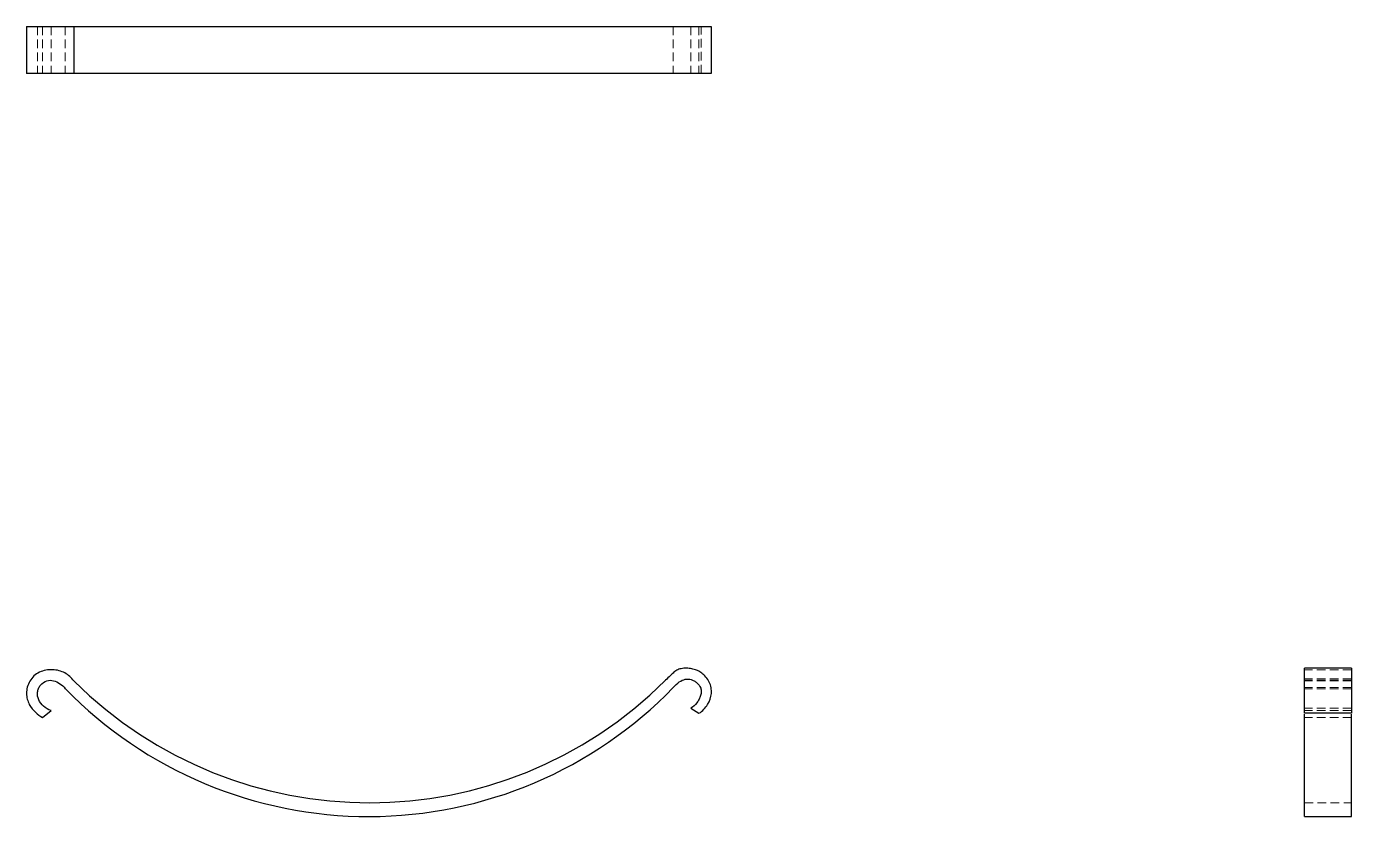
# Model space of a CAD drawing. Header units: millimetres. Extents: x 33 to 226, y 46 to 161.
import ezdxf

# ---------------------------------------------------------------- set-up
doc = ezdxf.new("R2010")
doc.units = ezdxf.units.MM
doc.linetypes.add('HIDDEN', pattern=[1.905, 1.27, -0.635])

msp = doc.modelspace()

# ---------------------------------------------------------------- linework, layer by layer
at = {"color": 7, "linetype": 'Continuous', "lineweight": 25}
for p, q in [((33.02, 161.43), (33.02, 154.57)), ((39.93, 161.43), (39.93, 154.57)), ((39.93, 161.43), (126.3, 161.43)), ((132.99, 154.57), (132.99, 161.43)), ((126.3, 154.57), (39.93, 154.57)), ((226.43, 67.81), (219.57, 67.81)), ((129.99, 61.97), (131.18, 61.24)), ((35.37, 60.61), (36.61, 61.62)), ((226.43, 61.24), (219.57, 61.24)), ((219.57, 46.18), (219.57, 61.12)), ((226.43, 46.18), (226.43, 61.12)), ((219.57, 46.18), (226.43, 46.18))]:
    msp.add_line(p, q, dxfattribs=at)
at = {"color": 7, "linetype": 'HIDDEN', "lineweight": 18}
for p, q in [((34.62, 161.43), (34.62, 154.57)), ((35.37, 161.43), (35.37, 154.57)), ((36.61, 161.43), (36.61, 154.57)), ((38.68, 161.43), (38.68, 154.57)), ((127.43, 161.43), (127.43, 154.57)), ((129.99, 161.43), (129.99, 154.57)), ((131.18, 161.43), (131.18, 154.57)), ((131.5, 154.57), (131.5, 161.43)), ((226.43, 67.6), (219.57, 67.6)), ((226.43, 66.24), (219.57, 66.24)), ((226.43, 66.05), (219.57, 66.05)), ((226.43, 65.95), (219.57, 65.95)), ((226.43, 65), (219.57, 65)), ((226.43, 64.82), (219.57, 64.82)), ((226.43, 61.97), (219.57, 61.97)), ((226.43, 61.62), (219.57, 61.62)), ((226.43, 60.61), (219.57, 60.61)), ((219.57, 48.19), (226.43, 48.19))]:
    msp.add_line(p, q, dxfattribs=at)
at = {"color": 7, "linetype": 'Continuous', "lineweight": 25}
for centre, radius, start, end in [((83.07, 109.46), 61.27, 225.2417, 314.881), ((82.97, 108.11), 61.93, 224.3512, 315.8854)]:
    msp.add_arc(centre, radius, start, end, dxfattribs=at)
for points, knots in [([(33.02, 161.43), (33.04, 161.43), (33.09, 161.43), (33.47, 161.43), (34.07, 161.43), (34.89, 161.43), (35.84, 161.43), (36.82, 161.43), (37.76, 161.43), (38.62, 161.43), (39.38, 161.43), (39.75, 161.43), (39.93, 161.43)], [0, 0, 0, 0, 0.096983, 0.198317, 0.300876, 0.404109, 0.508567, 0.613075, 0.714797, 0.811913, 0.905691, 1, 1, 1, 1]), ([(126.3, 161.43), (126.52, 161.43), (126.92, 161.43), (127.49, 161.43), (128.08, 161.43), (128.79, 161.43), (129.54, 161.43), (130.29, 161.43), (130.99, 161.43), (131.64, 161.43), (132.23, 161.43), (132.7, 161.43), (132.97, 161.43), (132.97, 161.43), (132.97, 161.43)], [0, 0, 0, 0, 0.102975, 0.186288, 0.258128, 0.335324, 0.42124, 0.503747, 0.581163, 0.661418, 0.750882, 0.846803, 0.94063, 1, 1, 1, 1]), ([(39.93, 154.57), (39.75, 154.57), (39.38, 154.57), (38.62, 154.57), (37.76, 154.57), (36.82, 154.57), (35.84, 154.57), (34.89, 154.57), (34.07, 154.57), (33.47, 154.57), (33.09, 154.57), (33.04, 154.57), (33.02, 154.57)], [0, 0, 0, 0, 0.094309, 0.188087, 0.285203, 0.386925, 0.491433, 0.595891, 0.699124, 0.801683, 0.903017, 1, 1, 1, 1]), ([(132.97, 154.57), (132.97, 154.57), (132.97, 154.57), (132.7, 154.57), (132.23, 154.57), (131.64, 154.57), (130.99, 154.57), (130.29, 154.57), (129.54, 154.57), (128.79, 154.57), (128.08, 154.57), (127.49, 154.57), (126.92, 154.57), (126.52, 154.57), (126.3, 154.57)], [0, 0, 0, 0, 0.05937, 0.153197, 0.249118, 0.338582, 0.418837, 0.496253, 0.57876, 0.664676, 0.741872, 0.813712, 0.897025, 1, 1, 1, 1]), ([(131.18, 61.24), (131.72, 61.59), (132.14, 62.02), (132.74, 63.02), (132.93, 63.57), (133.01, 64.41), (133, 64.69), (132.9, 65.24), (132.8, 65.52), (132.55, 66.04), (132.38, 66.29), (132.01, 66.74), (131.81, 66.93), (131.4, 67.24), (131.19, 67.36), (130.76, 67.56), (130.54, 67.63), (130.07, 67.75), (129.82, 67.79), (129.29, 67.82), (129.02, 67.81), (128.51, 67.74), (128.29, 67.68), (127.88, 67.5), (127.71, 67.38), (127.35, 67.08), (127.17, 66.91), (126.77, 66.52), (126.55, 66.29), (126.3, 66.05)], [0, 0, 0, 0, 0.125, 0.125, 0.25, 0.25, 0.3125, 0.3125, 0.375, 0.375, 0.4375, 0.4375, 0.5, 0.5, 0.5625, 0.5625, 0.625, 0.625, 0.6875, 0.6875, 0.75, 0.75, 0.8125, 0.8125, 0.875, 0.875, 0.9375, 0.9375, 1, 1, 1, 1]), ([(219.57, 61.24), (219.57, 61.42), (219.57, 61.78), (219.57, 62.5), (219.57, 63.29), (219.57, 64.12), (219.57, 64.98), (219.57, 65.8), (219.57, 66.52), (219.57, 67.09), (219.57, 67.48), (219.57, 67.71), (219.57, 67.82), (219.57, 67.8), (219.57, 67.8)], [0, 0, 0, 0, 0.098621, 0.192573, 0.284655, 0.374791, 0.463607, 0.555238, 0.648914, 0.736284, 0.814662, 0.890266, 0.970842, 1, 1, 1, 1]), ([(226.43, 67.8), (226.43, 67.8), (226.43, 67.82), (226.43, 67.71), (226.43, 67.48), (226.43, 67.09), (226.43, 66.52), (226.43, 65.8), (226.43, 64.98), (226.43, 64.12), (226.43, 63.29), (226.43, 62.5), (226.43, 61.78), (226.43, 61.42), (226.43, 61.24)], [0, 0, 0, 0, 0.029158, 0.109734, 0.185338, 0.263716, 0.351086, 0.444762, 0.536393, 0.625209, 0.715345, 0.807427, 0.901379, 1, 1, 1, 1]), ([(39.93, 65.95), (39.58, 66.45), (39.14, 66.84), (38.35, 67.26), (38.07, 67.37), (37.47, 67.53), (37.15, 67.58), (36.17, 67.62), (35.5, 67.51), (34.61, 67.08), (34.34, 66.9), (33.87, 66.46), (33.66, 66.21), (33.34, 65.65), (33.21, 65.36), (33.05, 64.75), (33.02, 64.44), (33.02, 63.85), (33.06, 63.56), (33.2, 63.02), (33.3, 62.77), (33.66, 62.08), (33.98, 61.7), (34.65, 61.06), (35, 60.81), (35.37, 60.61)], [0, 0, 0, 0, 0.125, 0.125, 0.1875, 0.1875, 0.25, 0.25, 0.375, 0.375, 0.4375, 0.4375, 0.5, 0.5, 0.5625, 0.5625, 0.625, 0.625, 0.6875, 0.6875, 0.75, 0.75, 0.875, 0.875, 1, 1, 1, 1]), ([(36.61, 61.62), (36.18, 61.78), (35.81, 62), (35.2, 62.53), (34.96, 62.85), (34.65, 63.55), (34.59, 63.94), (34.65, 64.5), (34.7, 64.69), (34.85, 65.04), (34.95, 65.2), (35.31, 65.64), (35.63, 65.86), (36.3, 66.07), (36.65, 66.07), (37.31, 65.91), (37.62, 65.75), (38.19, 65.35), (38.45, 65.11), (38.68, 64.82)], [0, 0, 0, 0, 0.125, 0.125, 0.25, 0.25, 0.375, 0.375, 0.4375, 0.4375, 0.5, 0.5, 0.625, 0.625, 0.75, 0.75, 0.875, 0.875, 1, 1, 1, 1]), ([(127.43, 65), (127.72, 65.33), (128.01, 65.6), (128.59, 66.01), (128.88, 66.14), (129.47, 66.26), (129.76, 66.24), (130.18, 66.11), (130.32, 66.04), (130.59, 65.89), (130.72, 65.8), (131.1, 65.48), (131.32, 65.23), (131.48, 64.75), (131.5, 64.58), (131.5, 64.22), (131.47, 64.03), (131.36, 63.65), (131.29, 63.47), (131.1, 63.1), (131, 62.93), (130.63, 62.45), (130.33, 62.18), (129.99, 61.97)], [0, 0, 0, 0, 0.125, 0.125, 0.25, 0.25, 0.375, 0.375, 0.4375, 0.4375, 0.5, 0.5, 0.625, 0.625, 0.6875, 0.6875, 0.75, 0.75, 0.8125, 0.8125, 0.875, 0.875, 1, 1, 1, 1])]:
    msp.add_open_spline(points, degree=3, knots=knots, dxfattribs=at)

doc.saveas('drawing.dxf')
